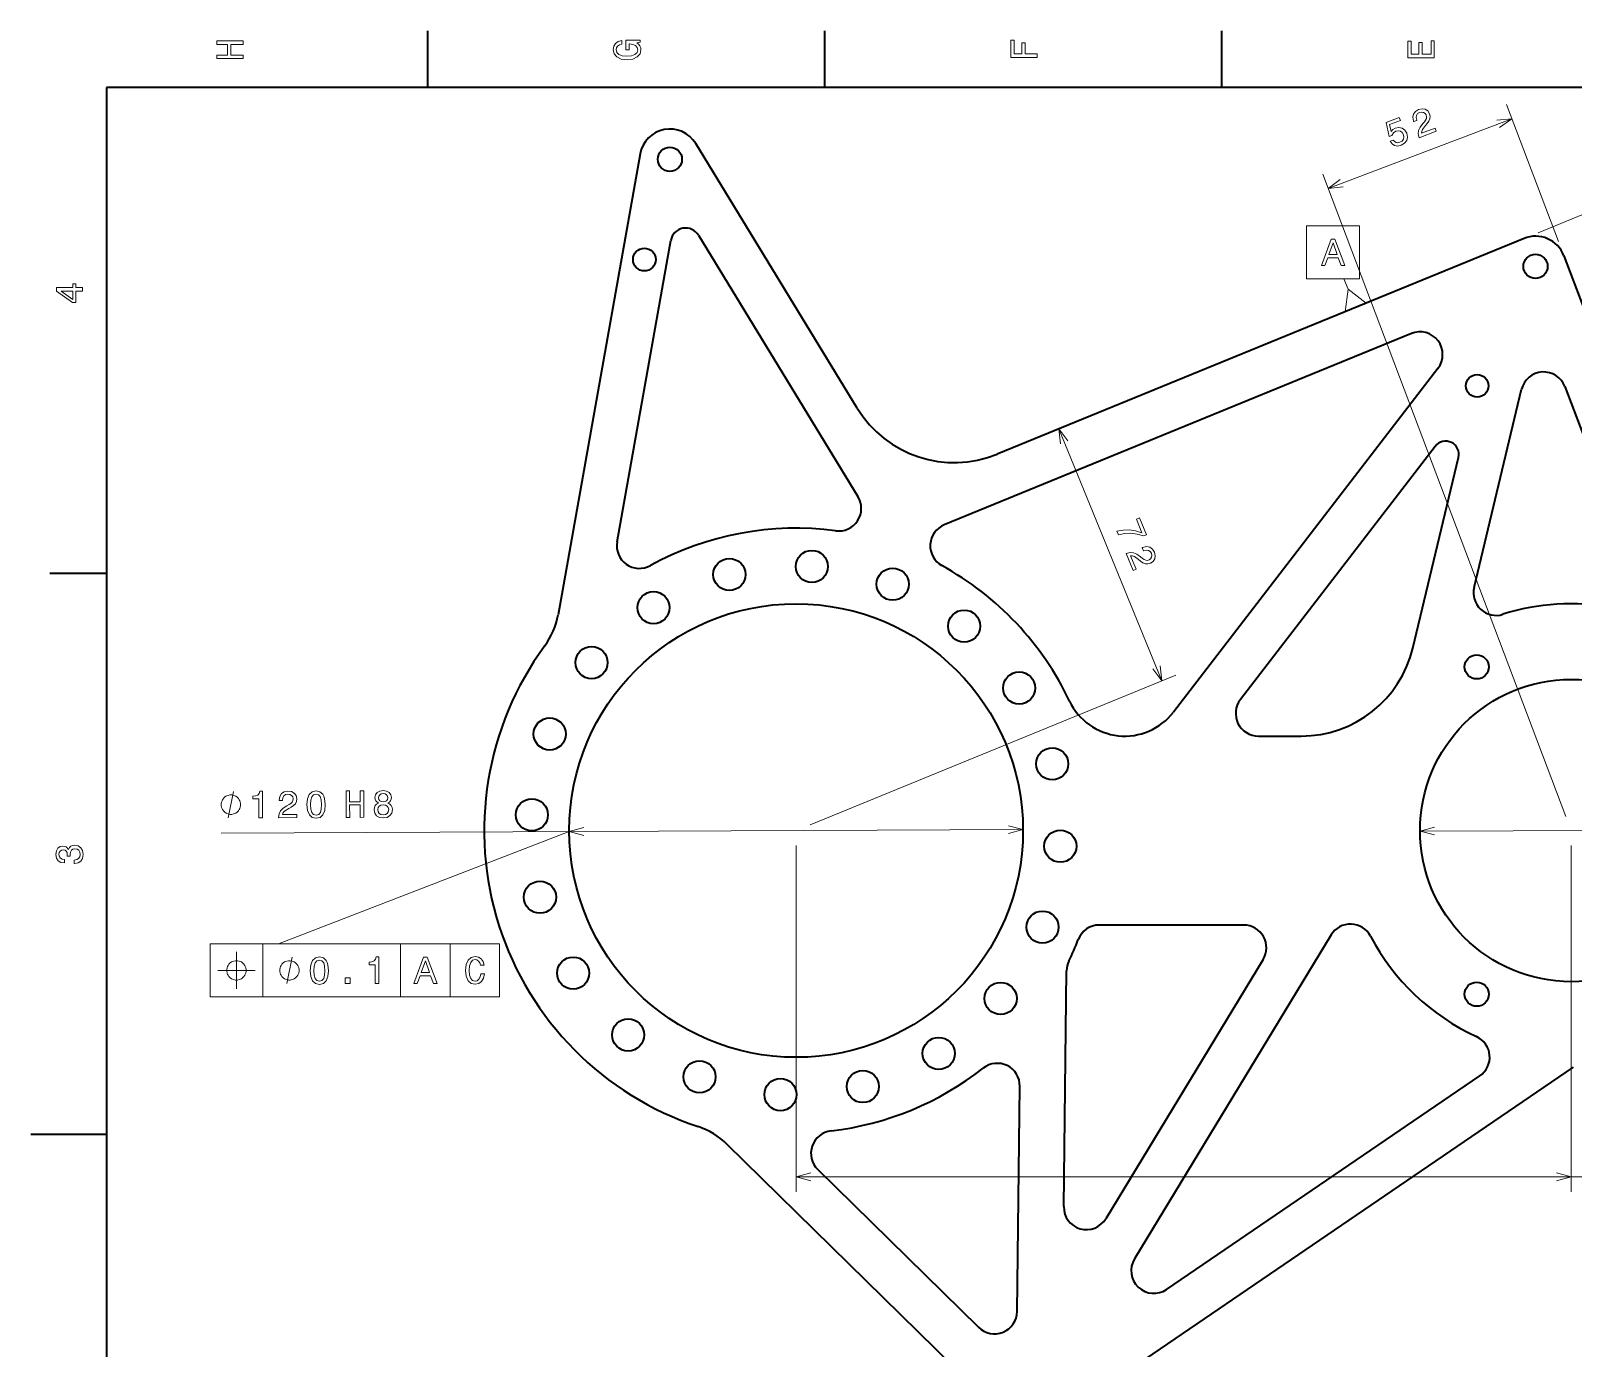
# Model space of a CAD drawing. Extents: x 0 to 420, y 0 to 297.
# Drawn here: x 0 to 203.9, y 120.2 to 294.5 of the extents above; entities that cross this region are included whole.
import ezdxf

# ---------------------------------------------------------------- set-up
doc = ezdxf.new("R2010")
doc.units = 0

msp = doc.modelspace()

# ---------------------------------------------------------------- linework, layer by layer
at = {"color": 7, "lineweight": 35, "ltscale": 0.1875}
for p, q in [((52.5, 287), (52.5, 294.5)), ((105, 287), (105, 294.5)), ((157.5, 287), (157.5, 294.5)), ((10, 222.699997), (2.5, 222.699997))]:
    msp.add_line(p, q, dxfattribs=at)
at = {"color": 7, "lineweight": 35}
for p, q in [((410, 287), (10, 287)), ((10, 287), (10, 10)), ((109.284286, 244.563751), (87.914177, 279.59491)), ((80.561325, 278.21283), (69.70993, 217.256378)), ((88.293434, 267.451996), (109.37468, 232.894379)), ((77.522308, 226.907318), (84.617004, 266.760986)), ((197.446793, 267.036621), (127.775963, 238.495026)), ((202.704056, 264.751312), (221.835754, 214.21225)), ((182.54921, 254.449677), (120.788422, 229.148529)), ((186.064499, 249.844666), (151.086151, 204.364944)), ((190.838181, 220.868805), (197.120667, 247.072327)), ((202.843689, 247.434967), (212.38356, 222.23407)), ((185.699234, 239.527939), (159.936005, 206.029953)), ((182.741928, 212.834808), (188.788193, 238.05304)), ((171.9254, 174.886169), (145.934906, 132.025497)), ((162.943298, 171.645493), (142.147568, 137.35144)), ((136.582581, 138.943909), (136.966797, 170.148376)), ((203.941559, 157.397064), (134.52124, 110.038849)), ((150.190765, 127.991714), (191.598373, 156.239792)), ((130.411423, 125.080902), (130.778198, 154.867783)), ((129.4646, 110.489006), (92.093521, 147.182709)), ((104.053963, 143.847794), (125.309822, 122.977211))]:
    msp.add_line(p, q, dxfattribs=at)
at = {"color": 7, "lineweight": 13, "ltscale": 0.484181}
msp.add_line((201.995987, 266.621765), (195.139328, 284.73465), dxfattribs=at)
at = {"color": 7, "lineweight": 13}
for p, q in [((171.531342, 273.659302), (195.847397, 282.864197)), ((199.297516, 267.7948), (226.140411, 278.791351)), ((202.984451, 190.571487), (170.823273, 275.529755)), ((135.917923, 241.83049), (149.565048, 208.517487)), ((103.043243, 189.459198), (151.415771, 209.275665)), ((25.181946, 188.36673), (131.19223, 188.832962)), ((71.19281, 188.569092), (32.74361, 173.701019)), ((183.692612, 188.639877), (263.881348, 188.88504)), ((101.19252, 186.701019), (101.19252, 140.889542)), ((203.69252, 186.701019), (203.69252, 140.889542)), ((23.69252, 173.701019), (61.972633, 173.701019)), ((23.69252, 166.701019), (61.972633, 166.701019)), ((101.19252, 142.889542), (227.629105, 142.889542))]:
    msp.add_line(p, q, dxfattribs=at)
at = {"color": 7, "lineweight": 13, "ltscale": 0.037364}
msp.add_line((174.192917, 260.317993), (173.626343, 261.701019), dxfattribs=at)
at = {"color": 7, "lineweight": 35, "ltscale": 0.141878}
msp.add_line((162.314026, 201.201019), (167.989151, 201.201019), dxfattribs=at)
at = {"color": 7, "lineweight": 35, "ltscale": 0.476908}
msp.add_line((160.378082, 176.201019), (141.301743, 176.201019), dxfattribs=at)
at = {"color": 7, "lineweight": 13, "ltscale": 0.175}
for p, q in [((23.69252, 173.701019), (23.69252, 166.701019)), ((30.69252, 173.701019), (30.69252, 166.701019)), ((48.900589, 173.701019), (48.900589, 166.701019)), ((55.436611, 173.701019), (55.436611, 166.701019)), ((61.972633, 173.701019), (61.972633, 166.701019))]:
    msp.add_line(p, q, dxfattribs=at)
at = {"color": 7, "lineweight": 35, "ltscale": 0.25}
msp.add_line((10, 148.5), (0, 148.5), dxfattribs=at)
at = {"color": 7, "lineweight": 13}
for points in [[(28.083214, 290.829987), (28.083214, 291.299011), (26.439121, 291.299011), (26.439121, 292.701019), (28.083214, 292.701019), (28.083214, 293.164978), (24.583214, 293.164978), (24.583214, 292.701019), (26.010447, 292.701019), (26.010447, 291.299011), (24.583214, 291.299011), (24.583214, 290.829987)], [(80.114197, 292.922913), (80.583214, 293.008667), (80.583214, 293.260803), (78.692001, 293.260803), (78.692001, 291.984863), (79.120674, 291.984863), (79.120674, 292.771606), (79.15094, 292.771606), (79.614914, 292.71109), (79.957855, 292.549713), (80.174713, 292.302612), (80.245316, 291.994965), (80.154541, 291.652039), (79.882202, 291.384735), (79.433357, 291.213257), (78.818085, 291.15274), (78.207855, 291.208221), (77.759003, 291.3797), (77.486671, 291.652039), (77.390854, 292.020172), (77.441284, 292.272339), (77.582497, 292.479126), (77.819527, 292.630402), (78.137245, 292.716156), (78.137245, 293.215424), (77.653099, 293.08429), (77.289986, 292.837189), (77.068085, 292.489197), (76.987396, 292.050446), (77.113472, 291.475525), (77.481628, 291.041779), (78.0616, 290.764404), (78.833214, 290.668579), (79.609871, 290.764404), (80.189842, 291.041779), (80.557999, 291.450287), (80.679039, 291.964691), (80.638687, 292.252167), (80.537827, 292.509369), (80.361313, 292.731262)], [(133.083206, 290.966156), (133.083206, 291.43515), (131.474411, 291.43515), (131.474411, 292.907776), (131.055832, 292.907776), (131.055832, 291.43515), (130.006836, 291.43515), (130.006836, 293.245697), (129.583206, 293.245697), (129.583206, 290.966156)], [(185.583206, 290.940918), (185.583206, 293.159943), (185.159576, 293.159943), (185.159576, 291.404907), (183.974411, 291.404907), (183.974411, 292.968292), (183.555832, 292.968292), (183.555832, 291.404907), (182.506836, 291.404907), (182.506836, 293.119598), (182.083206, 293.119598), (182.083206, 290.940918)], [(183.577484, 280.35788), (185.827286, 281.209564), (185.673737, 281.615173), (183.895584, 280.942047), (183.910721, 281.201233), (184.01088, 281.449463), (184.407654, 281.982513), (184.63237, 282.22937), (184.866882, 282.550018), (184.999298, 282.869751), (185.021301, 283.196259), (184.948837, 283.530121), (184.718674, 283.895966), (184.37915, 284.123352), (183.964569, 284.192871), (183.499146, 284.097595), (183.076706, 283.846008), (182.816315, 283.493958), (182.728546, 283.056305), (182.829834, 282.560791), (182.854828, 282.494751), (183.284042, 282.657227), (183.26976, 282.694977), (183.190796, 283.031769), (183.228867, 283.315796), (183.374542, 283.543518), (183.623749, 283.697174), (183.915176, 283.753571), (184.162628, 283.712433), (184.364319, 283.578491), (184.498978, 283.365204), (184.548096, 283.135742), (184.528107, 282.917877), (184.437881, 282.700378), (184.28392, 282.480316), (184.062775, 282.22406), (183.711243, 281.756653), (183.503647, 281.322144), (183.45311, 280.871613), (183.572113, 280.37204)], [(179.741394, 279.881775), (179.991562, 279.534302), (180.336945, 279.319916), (180.747955, 279.259796), (181.208664, 279.353333), (181.652908, 279.618561), (181.938034, 279.990723), (182.034592, 280.447876), (181.945663, 280.953461), (181.699432, 281.361755), (181.342697, 281.620361), (180.905029, 281.70813), (180.417175, 281.615112), (180.084854, 281.424622), (179.870209, 281.165405), (179.668396, 282.097412), (181.102234, 282.640198), (180.955826, 283.026947), (179.205963, 282.364532), (179.603607, 280.53064), (179.980942, 280.673462), (180.170578, 280.998718), (180.489258, 281.210999), (180.81076, 281.273407), (181.098999, 281.209961), (181.332703, 281.03418), (181.49707, 280.756683), (181.557678, 280.439911), (181.494232, 280.151672), (181.318481, 279.917969), (181.04097, 279.753601), (180.778488, 279.691986), (180.544052, 279.727234), (180.338272, 279.843475), (180.180038, 280.047821)], [(168.69252, 268.701019), (168.69252, 261.701019), (175.69252, 261.701019), (175.69252, 268.701019)], [(170.659378, 263.451019), (171.123352, 263.451019), (171.491516, 264.479828), (172.888489, 264.479828), (173.256638, 263.451019), (173.730698, 263.451019), (172.449722, 266.956055), (171.935318, 266.956055)], [(171.652893, 264.908508), (172.19252, 266.451721), (172.732147, 264.908508)], [(6.833213, 260.077362), (6.833213, 260.53125), (5.965778, 260.53125), (5.965778, 261.030548), (5.56232, 261.030548), (5.56232, 260.53125), (3.408862, 260.53125), (3.408862, 260.072327), (5.521974, 258.539185), (5.965778, 258.539185), (5.965778, 260.077362)], [(5.56232, 258.96283), (3.993876, 260.077362), (5.56232, 260.077362)], [(176.565857, 258.482483), (174.192917, 260.317993), (173.789764, 257.345215)], [(143.618332, 228.309433), (143.811432, 227.838074), (144.644531, 227.999527), (145.474121, 228.02327), (146.298233, 227.913986), (147.128143, 227.670822), (147.515503, 227.829498), (146.605469, 230.050903), (146.180786, 229.876923), (146.907288, 228.103546), (146.066956, 228.358795), (145.250259, 228.476563), (144.439362, 228.46048)], [(144.833862, 225.34227), (145.745804, 223.116211), (146.147156, 223.280624), (145.426392, 225.040009), (145.685883, 225.03186), (145.936707, 224.938416), (146.48027, 224.556137), (146.733078, 224.33815), (147.059921, 224.11235), (147.383118, 223.988602), (147.710083, 223.975403), (148.04187, 224.056824), (148.401382, 224.296753), (148.619537, 224.642273), (148.677887, 225.058578), (148.570099, 225.521271), (148.30722, 225.936783), (147.948334, 226.187592), (147.508453, 226.26355), (147.015854, 226.148956), (146.950516, 226.122192), (147.124496, 225.69751), (147.161835, 225.712799), (147.496384, 225.800812), (147.781342, 225.770386), (148.012878, 225.63089), (148.173187, 225.385925), (148.237411, 225.09613), (148.202942, 224.847656), (148.074478, 224.642426), (147.864929, 224.502075), (147.636871, 224.446808), (147.418533, 224.460907), (147.198685, 224.545242), (146.974564, 224.693237), (146.712433, 224.907394), (146.235718, 225.246216), (145.795807, 225.442047), (145.34407, 225.480438), (144.84787, 225.348007)], [(30.166992, 190.388672), (30.625931, 190.390686), (30.610428, 193.915878), (30.267487, 193.914368), (30.178055, 193.606339), (29.997421, 193.398773), (29.720581, 193.276505), (29.337463, 193.234482), (29.33905, 192.876419), (30.156036, 192.880005)], [(32.763229, 190.400101), (35.168823, 190.410675), (35.166916, 190.844391), (33.26564, 190.836029), (33.370499, 191.073517), (33.551193, 191.270996), (34.109406, 191.631531), (34.406296, 191.784134), (34.73819, 192.002457), (34.974106, 192.255661), (35.108963, 192.553802), (35.157913, 192.891922), (35.070313, 193.31517), (34.831818, 193.646973), (34.467789, 193.857193), (33.998428, 193.930771), (33.514664, 193.842911), (33.147552, 193.604263), (32.912186, 193.224976), (32.833694, 192.725357), (32.834, 192.654755), (33.292938, 192.656769), (33.292755, 192.697113), (33.336639, 193.040253), (33.471695, 193.292999), (33.687836, 193.455338), (33.975067, 193.512085), (34.267792, 193.462936), (34.485199, 193.337814), (34.627274, 193.141754), (34.678787, 192.894852), (34.644501, 192.662704), (34.549545, 192.465607), (34.388931, 192.293427), (34.167694, 192.141159), (33.87085, 191.97847), (33.377991, 191.66362), (33.031479, 191.329239), (32.826492, 190.924866), (32.763168, 190.415222)], [(36.506836, 192.126221), (36.585968, 191.334778), (36.82547, 190.770981), (37.205231, 190.429718), (37.730209, 190.321075), (38.249161, 190.434311), (38.625885, 190.7789), (38.855392, 191.344757), (38.932602, 192.136902), (38.84845, 192.923279), (38.751251, 193.235535), (38.613953, 193.492142), (38.234207, 193.833405), (37.714249, 193.947113), (37.190277, 193.828812), (36.813568, 193.479172), (36.579025, 192.9133)], [(41.695709, 190.439377), (42.164734, 190.441437), (42.157501, 192.08551), (43.559494, 192.091675), (43.566727, 190.447601), (44.030701, 190.449646), (44.015305, 193.949615), (43.551346, 193.947571), (43.557617, 192.520355), (42.155609, 192.514191), (42.149338, 193.941406), (41.680313, 193.939346)], [(45.968079, 192.344345), (45.711487, 192.202011), (45.535843, 192.004547), (45.42598, 191.756943), (45.391983, 191.459244), (45.474655, 191.010757), (45.708176, 190.663803), (46.087387, 190.443558), (46.602173, 190.360092), (47.111145, 190.448059), (47.488419, 190.671631), (47.718872, 191.02063), (47.802628, 191.469849), (47.760971, 191.767212), (47.653976, 192.01387), (47.471558, 192.209747), (47.218781, 192.349854), (47.419983, 192.471771), (47.560455, 192.638824), (47.645294, 192.840927), (47.674469, 193.088181), (47.592209, 193.445892), (47.379135, 193.732422), (47.03537, 193.917511), (46.586212, 193.98613), (46.132645, 193.913528), (45.790527, 193.725433), (45.574936, 193.437012), (45.500854, 193.078613), (45.527161, 192.831604), (45.613785, 192.630264)], [(27.732086, 192.127991), (27.731583, 192.244644), (27.672226, 192.477722), (27.613113, 192.652466), (27.554276, 192.768875), (27.436829, 192.943359), (27.261063, 193.117584), (27.085556, 193.23349), (26.968628, 193.291306), (26.793381, 193.348862), (26.559799, 193.406174), (26.44313, 193.405655), (26.326462, 193.405151), (26.093384, 193.345795), (25.91864, 193.286682), (25.802231, 193.227844), (25.627747, 193.110413), (25.453522, 192.934631), (25.337631, 192.759125), (25.2798, 192.642197), (25.222244, 192.466949), (25.164932, 192.233368), (25.165451, 192.116699), (25.16597, 192.000031), (25.225327, 191.766953), (25.284424, 191.592209), (25.343277, 191.4758), (25.460709, 191.301315), (25.636475, 191.12709), (25.811981, 191.0112), (25.928909, 190.953369), (26.104156, 190.895813), (26.337753, 190.838501), (26.454407, 190.83902), (26.571075, 190.839539), (26.804153, 190.898895), (26.978897, 190.957993), (27.095306, 191.016846), (27.269791, 191.134277), (27.444016, 191.310043), (27.559921, 191.48555), (27.617737, 191.602478), (27.675293, 191.777725), (27.732605, 192.011322)], [(36.990982, 192.128357), (37.028641, 192.738754), (37.152786, 193.17807), (37.378601, 193.436264), (37.716095, 193.528534), (38.049347, 193.439224), (38.27742, 193.183014), (38.405426, 192.744812), (38.448456, 192.134766), (38.410812, 191.519318), (38.286667, 191.080017), (38.060852, 190.821808), (37.728378, 190.734619), (37.390106, 190.818863), (37.162033, 191.075058), (37.034027, 191.51326)], [(45.876083, 191.471466), (45.920303, 191.738953), (46.065674, 191.941315), (46.292038, 192.073441), (46.594421, 192.120163), (46.892166, 192.07608), (47.11969, 191.945953), (47.26683, 191.744873), (47.318436, 191.477798), (47.269272, 191.190125), (47.123978, 190.972626), (46.897644, 190.830414), (46.600296, 190.783722), (46.297516, 190.827774), (46.069946, 190.967987), (45.922745, 191.184204)], [(45.980148, 193.040375), (46.019516, 193.262451), (46.139786, 193.434448), (46.330963, 193.541199), (46.587997, 193.582687), (46.840332, 193.543442), (47.03244, 193.438385), (47.154221, 193.267441), (47.200592, 193.045746), (47.156204, 192.818604), (47.035934, 192.641556), (46.844803, 192.524719), (46.592804, 192.488312), (46.335419, 192.527527), (46.143295, 192.637634), (46.021484, 192.813614)], [(5.73379, 184.329117), (5.769093, 184.329117), (6.253242, 184.409805), (6.616354, 184.646835), (6.848343, 185.020035), (6.934078, 185.514282), (6.848343, 186.038773), (6.626441, 186.432144), (6.273415, 186.684311), (5.819525, 186.775085), (5.521974, 186.734741), (5.279899, 186.623795), (5.0933, 186.44223), (4.957133, 186.20015), (4.684798, 186.527969), (4.251081, 186.643967), (3.857709, 186.568314), (3.560158, 186.351456), (3.373559, 185.998428), (3.307997, 185.514282), (3.388689, 185.060394), (3.610591, 184.712402), (3.963617, 184.485458), (4.432637, 184.409805), (4.46794, 184.409805), (4.46794, 184.858658), (4.145173, 184.899002), (3.913184, 185.030121), (3.771974, 185.241943), (3.721542, 185.53949), (3.761888, 185.801743), (3.867795, 185.993378), (4.039265, 186.109375), (4.271254, 186.15477), (4.518372, 186.109375), (4.684798, 185.988342), (4.785663, 185.77652), (4.815922, 185.489059), (4.810879, 185.292374), (5.209294, 185.292374), (5.199208, 185.53949), (5.244596, 185.857224), (5.365634, 186.094254), (5.56232, 186.235458), (5.819525, 186.285889), (6.112032, 186.230423), (6.328891, 186.084167), (6.465058, 185.852173), (6.510447, 185.54454), (6.460014, 185.226807), (6.308718, 184.994827), (6.066643, 184.848572), (5.73379, 184.793091)], [(28.475853, 170.201019), (28.475853, 170.317688), (28.417521, 170.551025), (28.359186, 170.726013), (28.300854, 170.842682), (28.184187, 171.017685), (28.009186, 171.192688), (27.834187, 171.309357), (27.71752, 171.367691), (27.542521, 171.426025), (27.309187, 171.48436), (27.19252, 171.48436), (27.075853, 171.48436), (26.84252, 171.426025), (26.667521, 171.367691), (26.550854, 171.309357), (26.375854, 171.192688), (26.200853, 171.017685), (26.084187, 170.842682), (26.025854, 170.726013), (25.96752, 170.551025), (25.909187, 170.317688), (25.909187, 170.201019), (25.909187, 170.084351), (25.96752, 169.851013), (26.025854, 169.676025), (26.084187, 169.559357), (26.200853, 169.384354), (26.375854, 169.209351), (26.550854, 169.092682), (26.667521, 169.034348), (26.84252, 168.976013), (27.075853, 168.917679), (27.19252, 168.917679), (27.309187, 168.917679), (27.542521, 168.976013), (27.71752, 169.034348), (27.834187, 169.092682), (28.009186, 169.209351), (28.184187, 169.384354), (28.300854, 169.559357), (28.359186, 169.676025), (28.417521, 169.851013), (28.475853, 170.084351)], [(35.475853, 170.201019), (35.475853, 170.317688), (35.417519, 170.551025), (35.359188, 170.726013), (35.300854, 170.842682), (35.184185, 171.017685), (35.009186, 171.192688), (34.834187, 171.309357), (34.717522, 171.367691), (34.542519, 171.426025), (34.309185, 171.48436), (34.19252, 171.48436), (34.075855, 171.48436), (33.842522, 171.426025), (33.667519, 171.367691), (33.550854, 171.309357), (33.375854, 171.192688), (33.200855, 171.017685), (33.084187, 170.842682), (33.025852, 170.726013), (32.967522, 170.551025), (32.909187, 170.317688), (32.909187, 170.201019), (32.909187, 170.084351), (32.967522, 169.851013), (33.025852, 169.676025), (33.084187, 169.559357), (33.200855, 169.384354), (33.375854, 169.209351), (33.550854, 169.092682), (33.667519, 169.034348), (33.842522, 168.976013), (34.075855, 168.917679), (34.19252, 168.917679), (34.309185, 168.917679), (34.542519, 168.976013), (34.717522, 169.034348), (34.834187, 169.092682), (35.009186, 169.209351), (35.184185, 169.384354), (35.300854, 169.559357), (35.359188, 169.676025), (35.417519, 169.851013), (35.475853, 170.084351)], [(36.945114, 170.160675), (37.020763, 169.368881), (37.257793, 168.804047), (37.636036, 168.461105), (38.16053, 168.350159), (38.679985, 168.461105), (39.058228, 168.804047), (39.290215, 169.368881), (39.370907, 170.160675), (39.290215, 170.947418), (39.194393, 171.260101), (39.058228, 171.517303), (38.679985, 171.860245), (38.16053, 171.976242), (37.636036, 171.860245), (37.257793, 171.512253), (37.020763, 170.947418)], [(37.429264, 170.160675), (37.469608, 170.770905), (37.595688, 171.209671), (37.822636, 171.466873), (38.16053, 171.557648), (38.493385, 171.466873), (38.720329, 171.209671), (38.846409, 170.770905), (38.886757, 170.160675), (38.846409, 169.545395), (38.720329, 169.106644), (38.493385, 168.849442), (38.16053, 168.763702), (37.822636, 168.849442), (37.595688, 169.106644), (37.469608, 169.545395)], [(45.541801, 168.451019), (46.000732, 168.451019), (46.000732, 171.976242), (45.657795, 171.976242), (45.567017, 171.668594), (45.38546, 171.461823), (45.108082, 171.34079), (44.724796, 171.300446), (44.724796, 170.942368), (45.541801, 170.942368)], [(41.548573, 168.451019), (42.244537, 168.451019), (42.244537, 169.202454), (41.548573, 169.202454)]]:
    msp.add_lwpolyline(points, close=True, dxfattribs=at)
for points in [[(194.223923, 281.696136), (195.847397, 282.864197), (193.857391, 282.664368)], [(173.154816, 274.827332), (171.531342, 273.659302), (173.521347, 273.859131)], [(137.129272, 240.239059), (135.917923, 241.83049), (136.171265, 239.846588)], [(148.353714, 210.108917), (149.565048, 208.517487), (149.311707, 210.501373)], [(26.106476, 190.370819), (26.791077, 193.873856)], [(73.12236, 189.095215), (71.19281, 188.569077), (73.126923, 188.059952)], [(129.262665, 188.306824), (131.19223, 188.832962), (129.258118, 189.342087)], [(185.622879, 189.163422), (183.692612, 188.639877), (185.626038, 188.128143)], [(27.19252, 167.751022), (27.19252, 170.201019), (27.19252, 172.651016)], [(33.842522, 168.451019), (34.542519, 171.951019)], [(24.742519, 170.201019), (27.19252, 170.201019), (29.642521, 170.201019)], [(103.124374, 143.407181), (101.19252, 142.889542), (103.124374, 142.371902)], [(201.760666, 142.371902), (203.69252, 142.889542), (201.760666, 143.407181)]]:
    msp.add_lwpolyline(points, dxfattribs=at)
at = {"color": 7, "lineweight": 5}
for points in [[(50.63546, 168.451019), (51.099438, 168.451019), (51.46759, 169.479843), (52.864567, 169.479843), (53.232723, 168.451019), (53.706783, 168.451019), (52.425804, 171.95607), (51.911396, 171.95607)], [(51.628975, 169.908508), (52.168602, 171.451736), (52.708225, 169.908508)], [(59.521626, 169.752167), (59.420761, 169.328537), (59.254333, 169.02594), (59.022346, 168.83934), (58.750011, 168.778824), (58.422203, 168.869614), (58.164997, 169.141937), (57.993526, 169.585739), (57.938053, 170.201019), (57.993526, 170.811249), (58.159954, 171.260101), (58.41716, 171.532425), (58.750011, 171.62825), (58.992088, 171.57782), (59.19886, 171.436615), (59.360241, 171.209671), (59.471191, 170.896988), (59.950298, 170.896988), (59.799004, 171.376099), (59.536755, 171.739197), (59.178688, 171.966156), (58.750011, 172.046844), (58.215431, 171.920761), (57.806927, 171.567734), (57.544682, 170.987762), (57.453903, 170.201019), (57.544682, 169.414276), (57.806927, 168.834305), (58.215431, 168.476242), (58.750011, 168.355194), (59.219032, 168.451019), (59.597275, 168.718307), (59.864567, 169.157074), (60.005775, 169.752167)]]:
    msp.add_lwpolyline(points, close=True, dxfattribs=at)
at = {"color": 7, "lineweight": 35}
for centre, radius in [((84.499413, 277.51178), 1.6), ((81.124374, 264.23999), 1.5), ((198.963135, 263.335175), 1.6), ((191.247299, 247.536392), 1.5), ((92.370094, 222.570831), 2.125), ((103.268242, 223.639404), 2.125), ((113.963211, 221.287964), 2.125), ((82.335541, 218.186859), 2.125), ((101.19252, 188.701019), 30), ((123.408089, 215.746689), 2.125), ((74.146851, 210.916595), 2.125), ((191.19252, 210.351654), 1.6), ((130.678345, 207.557999), 2.125), ((203.69252, 188.701019), 20), ((68.60556, 201.47171), 2.125), ((135.062347, 197.523453), 2.125), ((66.25412, 190.776749), 2.125), ((136.13092, 186.62529), 2.125), ((67.322693, 179.878586), 2.125), ((133.77948, 175.930328), 2.125), ((71.70668, 169.84404), 2.125), ((128.23819, 166.485443), 2.125), ((191.19252, 167.050385), 1.6), ((78.976952, 161.65535), 2.125), ((120.0495, 159.215179), 2.125), ((88.421829, 156.114075), 2.125), ((99.116798, 153.762634), 2.125), ((110.014946, 154.831207), 2.125)]:
    msp.add_circle(centre, radius, dxfattribs=at)
for centre, radius, start, end in [((84.499413, 277.51178), 4, 31.384504, 169.906024), ((86.586052, 266.410461), 2, 31.384504, 169.906024), ((198.963135, 263.335175), 4, 20.734289, 112.277129), ((183.686478, 251.673584), 3, 322.436193, 112.277129), ((200.037994, 246.372864), 3, 20.734289, 166.517403), ((122.089661, 252.375443), 15, 211.384509, 292.277131), ((187.086426, 238.46106), 1.75, 346.517406, 142.436191), ((106.813606, 231.332031), 3, 262.488634, 31.384504), ((101.19252, 188.701019), 40, 82.488632, 118.801893), ((121.925682, 226.372437), 3, 112.277129, 241.173), ((80.475868, 226.381531), 3, 169.906024, 298.801888), ((101.19252, 188.701019), 40, 25.362041, 61.172998), ((193.755508, 220.169342), 3, 166.517403, 287.524986), ((203.69252, 188.701019), 30, 79.726708, 107.524991), ((59.864716, 219.009018), 10, 323.745315, 349.906017), ((101.19252, 188.701019), 41.25, 143.74532, 251.684709), ((167.989151, 216.371902), 15.170881, 269.999997, 346.517406), ((162.314026, 204.201019), 3, 142.436191, 269.999997), ((144.661331, 209.306244), 8.10523, 205.362045, 322.436193), ((141.301743, 173.201019), 3, 90.000003, 158.871238), ((160.378082, 173.201019), 3, 328.767587, 90.000003), ((174.490616, 173.330643), 3, 27.760004, 148.767585), ((101.19252, 188.701019), 40, 334.385387, 338.871237), ((203.69252, 188.701019), 30, 207.760001, 245.309198), ((139.966583, 170.11145), 3, 154.385389, 179.294542), ((189.907715, 158.718033), 3, 304.301621, 65.309203), ((101.19252, 188.701019), 40, 276.628136, 308.190413), ((127.778427, 154.904724), 3, 359.294541, 128.190411), ((85.087418, 140.047256), 10, 45.524007, 71.684707), ((106.155792, 145.988419), 3, 96.628134, 225.524012), ((139.582352, 138.906982), 3, 179.294542, 328.767587), ((148.500107, 130.469971), 3, 148.767585, 304.301621), ((127.411652, 125.117844), 3, 225.524012, 359.294541)]:
    msp.add_arc(centre, radius, start, end, dxfattribs=at)

doc.saveas('drawing.dxf')
